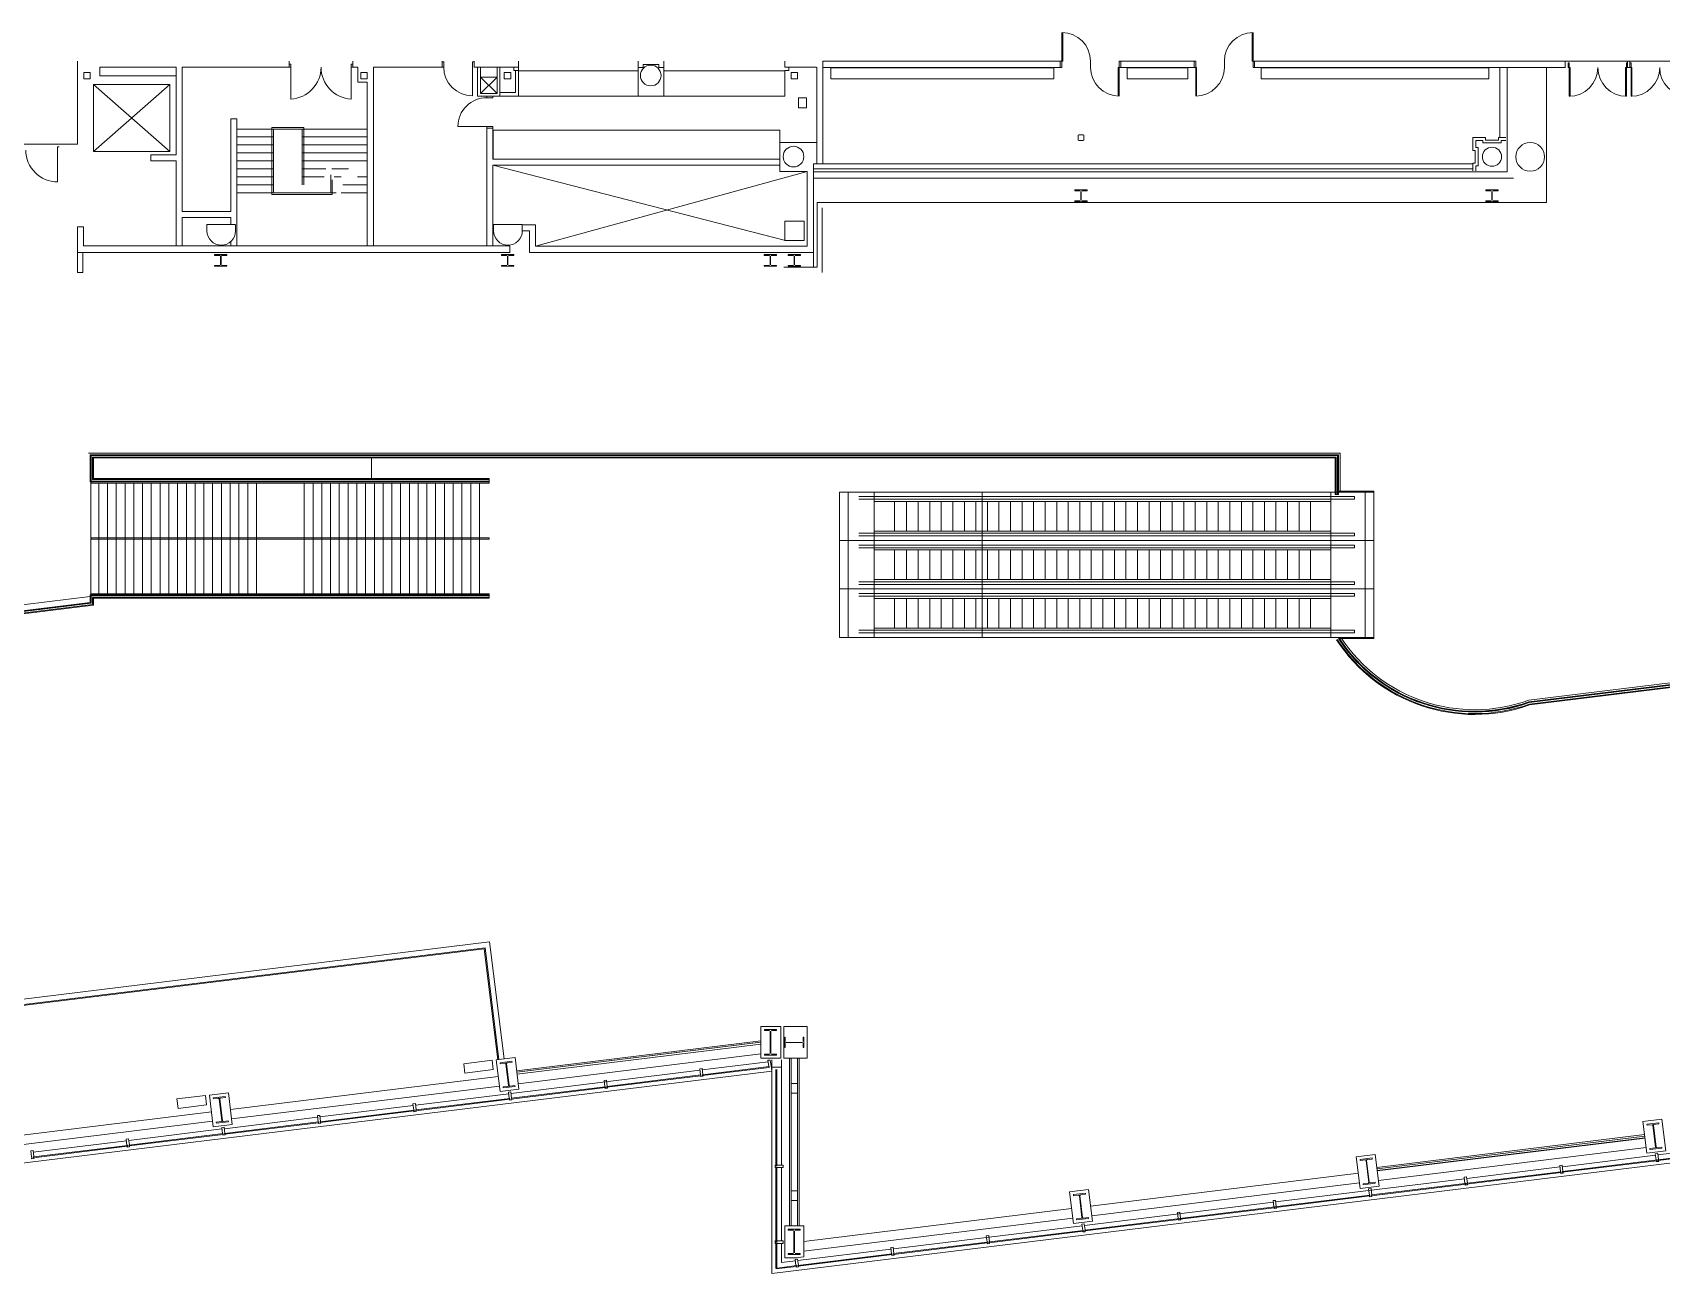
# Model space of a CAD drawing. Header units: inches. Extents: x 938 to 12482, y -17198 to -3672.
# Drawn here: x 4863 to 6909, y -17198 to -15640 of the extents above; entities that cross this region are included whole.
import ezdxf

# ---------------------------------------------------------------- set-up
doc = ezdxf.new("R2010")
doc.units = ezdxf.units.IN
doc.header["$MEASUREMENT"] = 0
doc.layers.add('Building', color=7, linetype='Continuous', true_color=0xffffff)
doc.layers.add('Columns', color=7, linetype='Continuous', true_color=0xffffff)

msp = doc.modelspace()

# ---------------------------------------------------------------- linework, layer by layer
at = {"layer": 'Building', "color": 18, "lineweight": 5, "true_color": 0x000000, "transparency": 33554687}
for points in [[(6156.9, -15676.4), (6156.9, -15640.6), (6155.8, -15640.6), (6155.8, -15676.4), (6156.9, -15676.4)], [(6394.7, -15676.4), (6394.7, -15640.6), (6395.8, -15640.6), (6395.8, -15676.4), (6394.7, -15676.4)], [(4386.8, -15676.3), (4386.8, -15780.7), (4919.8, -15780.7), (4919.8, -15676.3)], [(5043.8, -15694.7), (4947.8, -15694.7), (4947.8, -15683.9), (5043.8, -15683.9), (5043.8, -15793.8), (5011.8, -15793.8), (5011.8, -15801.4), (5043.8, -15801.4), (5043.8, -15908.7)], [(5119.8, -15908.7), (5119.8, -15748.7), (5112.2, -15748.7), (5112.2, -15865.1), (5051.4, -15865.1), (5051.4, -15683.9), (5187.6, -15683.9)], [(5185.6, -15676.3), (5185.6, -15683.9)], [(5185.6, -15679.9), (5187.6, -15679.9), (5187.6, -15723.9)], [(5265.6, -15679.9), (5263.6, -15679.9), (5263.6, -15723.9)], [(5263.6, -15683.9), (5271.7, -15683.9), (5271.7, -15702.5), (5283.7, -15702.5), (5283.7, -15908.7)], [(5265.6, -15683.9), (5265.6, -15676.3)], [(5377.6, -15676.3), (5377.6, -15683.9), (5291.3, -15683.9), (5291.3, -15908.7)], [(5377.6, -15677.3), (5379.6, -15677.3), (5379.6, -15683.8), (5377.6, -15683.8)], [(5415.6, -15719.8), (5415.6, -15677.3), (5417.7, -15677.3)], [(5417.7, -15676.3), (5417.7, -15683.9), (5473.6, -15683.9)], [(5812.8, -15684.1), (5812.8, -15688.1), (5807.8, -15688.1), (5807.8, -15720.3), (5422.2, -15720.3), (5422.2, -15683.9)], [(5425.7, -15683.9), (5425.7, -15716.8)], [(5446.7, -15683.9), (5446.7, -15716.8)], [(5450.2, -15683.9), (5450.2, -15720.3)], [(5473.6, -15688.2), (5467.6, -15688.2), (5467.6, -15683.9)], [(5473.6, -15676.3), (5473.6, -15720.3)], [(5623.8, -15676.3), (5623.8, -15720.3)], [(5623.8, -15684.3), (5630, -15684.3), (5630, -15680.3), (5649.6, -15680.3), (5649.6, -15684.3), (5655.8, -15684.3)], [(5655.8, -15676.3), (5655.8, -15720.3)], [(5806.8, -15934.8), (5848.4, -15934.8), (5848.4, -15853.8), (6764.2, -15853.8), (6764.2, -15684.1)], [(5807.8, -15676.3), (5807.8, -15683.9), (5847.8, -15683.9)], [(5848.2, -15683.9), (5848.2, -15804.5)], [(5855.5, -15684.1), (5855.5, -15676.4), (6155.8, -15676.4), (6155.8, -15684.1), (5855.5, -15684.1)], [(5855.8, -15676.3), (5855.8, -15805.3)], [(5865.8, -15698.6), (6145.8, -15698.6), (6145.8, -15684.6), (5865.8, -15684.6), (5865.8, -15698.6)], [(6153.8, -15676.4), (6153.8, -15684.1)], [(6191.8, -15676.4), (6191.8, -15684.1)], [(6226.6, -15684.1), (6226.6, -15719.9), (6227.8, -15719.9), (6227.8, -15684.1), (6226.6, -15684.1)], [(6321.8, -15684.1), (6227.8, -15684.1), (6227.8, -15676.4), (6321.8, -15676.4), (6321.8, -15684.1), (6324.9, -15684.1), (6324.9, -15719.9), (6323.8, -15719.9), (6323.8, -15684.1)], [(6229.8, -15684.1), (6229.8, -15676.4)], [(6313.8, -15698.6), (6313.8, -15684.6), (6237.8, -15684.6), (6237.8, -15698.6), (6313.8, -15698.6)], [(6321.8, -15676.4), (6323.8, -15676.4), (6323.8, -15684.1)], [(6359.8, -15676.4), (6359.8, -15684.1)], [(7577.6, -15676.4), (6397.8, -15676.4), (6397.8, -15684.1), (6395.8, -15684.1), (6395.8, -15676.4), (6397.8, -15676.4)], [(6704.8, -15684.1), (6397.8, -15684.1)], [(6788.3, -15684.1), (6397.8, -15684.1)], [(6405.8, -15684.6), (6691.8, -15684.6), (6691.8, -15698.6), (6405.8, -15698.6), (6405.8, -15684.6)], [(6705.5, -15684.1), (6705.5, -15772.3)], [(6714.8, -15684.1), (6714.8, -15815.4)], [(6787.8, -15676.4), (6787.8, -15684.1)], [(6793.8, -15684.4), (6793.8, -15720.3), (6792.7, -15720.3), (6792.7, -15678.4), (6791.3, -15678.4), (6791.3, -15684.4), (6793.8, -15684.4)], [(6869, -15678.4), (6870.4, -15678.4), (6870.4, -15720.3), (6871.5, -15720.3), (6871.5, -15684.4), (6863.5, -15684.4), (6863.5, -15720.3), (6864.7, -15720.3), (6864.7, -15678.4), (6866, -15678.4)], [(6866, -15684.4), (6866, -15676.4)], [(6869, -15676.4), (6869, -15684.4)], [(5035.8, -15705.8), (4939.8, -15789.8)], [(5035.8, -15789.8), (4939.8, -15705.8)], [(4939.8, -15705.8), (4939.8, -15789.8), (5035.8, -15789.8), (5035.8, -15705.8), (4939.8, -15705.8)], [(5425.7, -15696.2), (5446.7, -15696.2), (5425.7, -15716.8), (5446.7, -15716.8), (5425.7, -15696.2)], [(5469.7, -15688.4), (5469.7, -15715.7), (5450.5, -15715.7)], [(5455.7, -15690.5), (5455.7, -15698.5), (5463.7, -15698.5), (5463.7, -15690.5), (5455.7, -15690.5)], [(5473.6, -15688.3), (5623.8, -15688.3)], [(5655.8, -15688.3), (5807.8, -15688.3)], [(5823.7, -15690.5), (5823.7, -15698.5), (5815.7, -15698.5), (5815.7, -15690.5), (5823.7, -15690.5)], [(5433.6, -15720.3), (5433.6, -15722.3), (5441.2, -15722.3), (5441.2, -15720.3)], [(5824.9, -15722.5), (5824.9, -15735), (5835.2, -15735), (5835.2, -15722.5), (5824.9, -15722.5)], [(5119.8, -15761.5), (5283.7, -15761.5)], [(5204, -15831.5), (5204, -15759.5), (5163.8, -15759.5), (5163.8, -15843.5), (5239.7, -15843.5), (5239.7, -15825.2)], [(5165.8, -15761.5), (5165.8, -15841.5)], [(5202, -15761.5), (5202, -15831.5)], [(5397.4, -15758.3), (5441.2, -15758.3), (5441.2, -15799.3), (5801.8, -15799.3)], [(5433.6, -15758.3), (5433.6, -15908.3)], [(5441.2, -15760.3), (5433.6, -15760.3)], [(5441.8, -15798.9), (5441.8, -15762.9), (5801.8, -15762.9), (5801.8, -15814.9), (5835.8, -15814.9)], [(4896.8, -15783.9), (4894.8, -15783.9), (4894.8, -15827.9)], [(5165.8, -15771.5), (5119.8, -15771.5)], [(5165.8, -15781.5), (5119.8, -15781.5)], [(5283.7, -15771.5), (5202, -15771.5)], [(5283.7, -15781.5), (5202, -15781.5)], [(5801.8, -15778.3), (5848.2, -15778.3)], [(5165.8, -15791.5), (5119.8, -15791.5)], [(5165.8, -15801.5), (5119.8, -15801.5)], [(5283.7, -15791.5), (5202, -15791.5)], [(5283.7, -15801.5), (5202, -15801.5)], [(5441.2, -15806.9), (5441.2, -15908.7)], [(5801.8, -15806.9), (5441.2, -15806.9), (5808.9, -15901.3)], [(5442.3, -15889.3), (5442.3, -15881.3), (5478.3, -15881.3), (5478.3, -15889.3), (5487.3, -15889.3), (5487.3, -15916.3), (5843.8, -15916.3), (5843.8, -15805.3), (6671.8, -15805.3)], [(5165.8, -15811.5), (5119.8, -15811.5)], [(5165.8, -15821.5), (5119.8, -15821.5)], [(5231.5, -15811.5), (5202, -15811.5)], [(5229.6, -15821.5), (5202, -15821.5)], [(5237.7, -15841.5), (5237.7, -15819)], [(5260.2, -15811.5), (5239, -15811.5)], [(5251, -15821.5), (5242, -15821.5)], [(5271.3, -15821.5), (5283.7, -15821.5)], [(5494.9, -15908.7), (5835.8, -15908.7), (5835.8, -15814.9), (5494.9, -15908.7)], [(5843.8, -15811.3), (6671.6, -15811.3)], [(5843.8, -15815.3), (6714.8, -15815.3)], [(5843.8, -15823.4), (5843.8, -15934.2)], [(6714.8, -15823.3), (5844.1, -15823.3)], [(6722.8, -15823.3), (6714.8, -15823.3)], [(5790.2, -16934), (5791.4, -16944.1), (4351.8, -17120.9), (4351.8, -16638.4), (3271.8, -16638.4), (3271.8, -15842.4), (3285.8, -15842.4)], [(5165.8, -15831.5), (5119.8, -15831.5)], [(5119.8, -15841.5), (5244.5, -15841.5)], [(5251, -15841.5), (5283.7, -15841.5)], [(5252.9, -15831.5), (5283.7, -15831.5)], [(5855, -15860.4), (5855, -15941.4)], [(5462.8, -15908.3), (4927.4, -15908.3), (4927.4, -15884.3), (4919.8, -15884.3), (4919.8, -15916.3), (5463.1, -15916.3)], [(5112.2, -15881.2), (5112.2, -15872.7), (5051.4, -15872.7), (5051.4, -15908.7)], [(5478.3, -15881.7), (5494.9, -15881.7), (5494.9, -15908.7)], [(5112.2, -15908.7), (5112.2, -15902.6)], [(5462.8, -15908.7), (5462.8, -15916.3)], [(4926.4, -15916.4), (4926.4, -15941.4), (4919.8, -15941.4), (4919.8, -15916.4)], [(4933.8, -16168.4), (6505, -16168.4), (6505, -16217.2)], [(5436.5, -16204.6), (4936.8, -16204.6), (4936.8, -16206.1), (5436.5, -16206.1), (5436.5, -16200.4), (4939.8, -16200.4), (4939.8, -16174.4), (6499, -16174.4), (6499, -16220.2), (6503, -16220.2), (6503, -16170.4), (4935.8, -16170.4), (4935.8, -16204.4), (5436.5, -16204.4)], [(4936.5, -16171.2), (4936.5, -16356.5)], [(5436.5, -16203.4), (4936.8, -16203.4), (4936.8, -16171.4), (6502, -16171.4), (6502, -16220.2)], [(5436.5, -16201.4), (4938.8, -16201.4), (4938.8, -16173.4), (6500, -16173.4), (6500, -16220.2)], [(5288.8, -16200.4), (5288.8, -16174.6)], [(5791.8, -16930.1), (5791.8, -17198.1), (7647.8, -16970.2), (7647.8, -16728.3), (8367.8, -16639.9), (8367.8, -16192.4), (9211.8, -16192.4), (9211.8, -16672.4), (9217.1, -16672.4), (9217.1, -16670.4), (9226.6, -16670.4), (9226.6, -16672.4), (9381.8, -16672.4), (9381.8, -16656.4), (9227.8, -16656.4), (9227.8, -16176.4)], [(6502.2, -16171.2), (6502.2, -16216), (6547.6, -16216), (6547.6, -16401), (6503.3, -16401)], [(8315.8, -16168.4), (7126.6, -16168.4), (7110.4, -16433.4), (6742.1, -16478.6)], [(8315.8, -16170.4), (7128.9, -16170.4), (7112, -16435.2), (6742.2, -16480.6)], [(8315.8, -16171.4), (7129.9, -16171.4), (7113, -16436.1), (6742.4, -16481.6)], [(8315.8, -16173.4), (7131.7, -16173.4), (7114.9, -16437.8), (6742.9, -16483.5)], [(4946.5, -16206.1), (4946.5, -16344.8)], [(4957.5, -16206.1), (4957.5, -16344.8)], [(4968.5, -16206.1), (4968.5, -16344.8)], [(4979.5, -16206.1), (4979.5, -16344.8)], [(4990.5, -16206.1), (4990.5, -16344.8)], [(5001.5, -16206.1), (5001.5, -16344.8)], [(5012.5, -16206.1), (5012.5, -16344.8)], [(5023.5, -16206.1), (5023.5, -16344.8)], [(5034.5, -16206.1), (5034.5, -16344.8)], [(5045.5, -16206.1), (5045.5, -16344.8)], [(5056.5, -16206.1), (5056.5, -16344.8)], [(5067.5, -16206.1), (5067.5, -16344.8)], [(5078.5, -16206.1), (5078.5, -16344.8)], [(5089.5, -16206.1), (5089.5, -16344.8)], [(5100.5, -16206.1), (5100.5, -16344.8)], [(5111.5, -16206.1), (5111.5, -16344.8)], [(5122.5, -16206.1), (5122.5, -16344.8)], [(5133.5, -16206.1), (5133.5, -16344.8)], [(5144.5, -16206.1), (5144.5, -16344.8)], [(5204.5, -16206.1), (5204.5, -16344.8)], [(5215.5, -16206.1), (5215.5, -16344.8)], [(5226.5, -16206.1), (5226.5, -16344.8)], [(5237.5, -16206.1), (5237.5, -16344.8)], [(5248.5, -16206.1), (5248.5, -16344.8)], [(5259.5, -16206.1), (5259.5, -16344.8)], [(5270.5, -16206.1), (5270.5, -16344.8)], [(5281.5, -16206.1), (5281.5, -16344.8)], [(5292.5, -16206.1), (5292.5, -16344.8)], [(5303.5, -16206.1), (5303.5, -16344.8)], [(5314.5, -16206.1), (5314.5, -16344.8)], [(5325.5, -16206.1), (5325.5, -16344.8)], [(5336.5, -16206.1), (5336.5, -16344.8)], [(5347.5, -16206.1), (5347.5, -16344.8)], [(5358.5, -16206.1), (5358.5, -16344.8)], [(5369.5, -16206.1), (5369.5, -16344.8)], [(5380.5, -16206.1), (5380.5, -16344.8)], [(5391.5, -16206.1), (5391.5, -16344.8)], [(5402.5, -16206.1), (5402.5, -16344.8)], [(5413.5, -16206.1), (5413.5, -16344.8)], [(5424.5, -16206.1), (5424.5, -16344.8)], [(6062.3, -16217.2), (5876.6, -16217.2), (5876.6, -16399.8), (6050.8, -16399.8)], [(5887.6, -16217.2), (5887.6, -16399.8)], [(5920.1, -16278.1), (5920.1, -16217.2)], [(6055.6, -16217.2), (6055.6, -16399.8)], [(6062.3, -16217.2), (6547.6, -16217.2)], [(6493.6, -16278.1), (6493.6, -16217.2)], [(6536.6, -16217.2), (6536.6, -16399.8)], [(6061.3, -16222.9), (5900.7, -16222.9)], [(5900.7, -16226.2), (6060.7, -16226.2)], [(5919.9, -16229), (6060.2, -16229)], [(5945.6, -16266.3), (5945.6, -16229)], [(5960.8, -16266.3), (5960.8, -16229)], [(5975.3, -16266.3), (5975.3, -16229)], [(5989.8, -16266.3), (5989.8, -16229)], [(6004.3, -16266.3), (6004.3, -16229)], [(6018.8, -16266.3), (6018.8, -16229)], [(6033.3, -16266.3), (6033.3, -16229)], [(6047.8, -16266.3), (6047.8, -16229)], [(6052.9, -16266.3), (6493.6, -16266.3), (6493.6, -16229), (6060.2, -16229)], [(6060.7, -16226.2), (6523.3, -16226.2), (6523.3, -16223), (6061.3, -16222.9)], [(6062.3, -16266.3), (6062.3, -16229)], [(6076.8, -16266.3), (6076.8, -16229)], [(6091.3, -16266.3), (6091.3, -16229)], [(6105.8, -16266.3), (6105.8, -16229)], [(6120.3, -16266.3), (6120.3, -16229)], [(6134.8, -16266.3), (6134.8, -16229)], [(6149.3, -16266.3), (6149.3, -16229)], [(6163.8, -16266.3), (6163.8, -16229)], [(6178.3, -16266.3), (6178.3, -16229)], [(6192.7, -16266.3), (6192.7, -16229)], [(6207.2, -16266.3), (6207.2, -16229)], [(6221.7, -16266.3), (6221.7, -16229)], [(6236.2, -16266.3), (6236.2, -16229)], [(6250.7, -16266.3), (6250.7, -16229)], [(6265.2, -16266.3), (6265.2, -16229)], [(6279.7, -16266.3), (6279.7, -16229)], [(6294.2, -16266.3), (6294.2, -16229)], [(6308.7, -16266.3), (6308.7, -16229)], [(6323.2, -16266.3), (6323.2, -16229)], [(6337.7, -16266.3), (6337.7, -16229)], [(6352.2, -16266.3), (6352.2, -16229)], [(6366.7, -16266.3), (6366.7, -16229)], [(6381.2, -16266.3), (6381.2, -16229)], [(6395.7, -16266.3), (6395.7, -16229)], [(6410.1, -16266.3), (6410.1, -16229)], [(6424.6, -16266.3), (6424.6, -16229)], [(6439.1, -16266.3), (6439.1, -16229)], [(6453.6, -16266.3), (6453.6, -16229)], [(6468.1, -16266.3), (6468.1, -16229)], [(5436.5, -16274.7), (5436.5, -16276.2), (4936.8, -16276.2), (4936.8, -16274.7), (5436.5, -16274.7)], [(6050.8, -16278.1), (5876.6, -16278.1), (6062.3, -16278.1)], [(6052.4, -16269), (5900.7, -16269)], [(5900.7, -16272.3), (6051.8, -16272.3)], [(5919.9, -16266.3), (6052.9, -16266.3)], [(5920.1, -16338.9), (5920.1, -16278.1)], [(6050.8, -16278.1), (6547.6, -16278.1)], [(6051.8, -16272.3), (6523.3, -16272.3), (6523.3, -16269), (6052.4, -16269)], [(6493.6, -16338.9), (6493.6, -16278.1)], [(5436.5, -16346.3), (4936.8, -16346.3), (4936.8, -16344.8), (5436.5, -16344.8), (5436.5, -16350.4), (4939.8, -16350.4), (4939.8, -16359.3), (4361.8, -16430.3), (4361.8, -16298.3)], [(5436.5, -16349.4), (4938.8, -16349.4), (4938.8, -16358.4), (4362.8, -16429.2), (4362.8, -16298.3)], [(5436.5, -16347.4), (4936.8, -16347.4), (4936.8, -16356.7), (4364.8, -16426.9), (4364.8, -16298.3)], [(5436.5, -16346.4), (4935.8, -16346.4), (4935.8, -16355.9), (4365.8, -16425.9), (4365.8, -16298.3)], [(6061.3, -16283.8), (5900.7, -16283.8)], [(5900.7, -16287.1), (6060.7, -16287.1)], [(5919.9, -16289.9), (6060.2, -16289.9)], [(5945.6, -16327.1), (5945.6, -16289.9)], [(5960.8, -16327.1), (5960.8, -16289.9)], [(5975.3, -16327.1), (5975.3, -16289.9)], [(5989.8, -16327.1), (5989.8, -16289.9)], [(6004.3, -16327.1), (6004.3, -16289.9)], [(6018.8, -16327.1), (6018.8, -16289.9)], [(6033.3, -16327.1), (6033.3, -16289.9)], [(6047.8, -16327.1), (6047.8, -16289.9)], [(6052.9, -16327.1), (6493.6, -16327.1), (6493.6, -16289.9), (6060.2, -16289.9)], [(6060.7, -16287.1), (6523.3, -16287.1), (6523.3, -16283.8), (6061.3, -16283.8)], [(6062.3, -16327.1), (6062.3, -16289.9)], [(6076.8, -16327.1), (6076.8, -16289.9)], [(6091.3, -16327.1), (6091.3, -16289.9)], [(6105.8, -16327.1), (6105.8, -16289.9)], [(6120.3, -16327.1), (6120.3, -16289.9)], [(6134.8, -16327.1), (6134.8, -16289.9)], [(6149.3, -16327.1), (6149.3, -16289.9)], [(6163.8, -16327.1), (6163.8, -16289.9)], [(6178.3, -16327.1), (6178.3, -16289.9)], [(6192.7, -16327.1), (6192.7, -16289.9)], [(6207.2, -16327.1), (6207.2, -16289.9)], [(6221.7, -16327.1), (6221.7, -16289.9)], [(6236.2, -16327.1), (6236.2, -16289.9)], [(6250.7, -16327.1), (6250.7, -16289.9)], [(6265.2, -16327.1), (6265.2, -16289.9)], [(6279.7, -16327.1), (6279.7, -16289.9)], [(6294.2, -16327.1), (6294.2, -16289.9)], [(6308.7, -16327.1), (6308.7, -16289.9)], [(6323.2, -16327.1), (6323.2, -16289.9)], [(6337.7, -16327.1), (6337.7, -16289.9)], [(6352.2, -16327.1), (6352.2, -16289.9)], [(6366.7, -16327.1), (6366.7, -16289.9)], [(6381.2, -16327.1), (6381.2, -16289.9)], [(6395.7, -16327.1), (6395.7, -16289.9)], [(6410.1, -16327.1), (6410.1, -16289.9)], [(6424.6, -16327.1), (6424.6, -16289.9)], [(6439.1, -16327.1), (6439.1, -16289.9)], [(6453.6, -16327.1), (6453.6, -16289.9)], [(6468.1, -16327.1), (6468.1, -16289.9)], [(6050.8, -16338.9), (5876.6, -16338.9), (6062.3, -16338.9)], [(6052.4, -16329.9), (5900.7, -16329.9)], [(5900.7, -16333.2), (6051.8, -16333.2)], [(5919.9, -16327.1), (6052.9, -16327.1)], [(5920.1, -16399.8), (5920.1, -16338.9)], [(6050.8, -16338.9), (6547.6, -16338.9)], [(6051.8, -16333.2), (6523.3, -16333.2), (6523.3, -16329.9), (6052.4, -16329.9)], [(6493.6, -16399.8), (6493.6, -16338.9)], [(4935.6, -16348.5), (4364.1, -16418.7)], [(4936.5, -16356.4), (4365, -16426.6)], [(6061.3, -16344.7), (5900.7, -16344.7)], [(5900.7, -16348), (6060.7, -16348)], [(5919.9, -16350.7), (6060.2, -16350.7)], [(5945.6, -16388), (5945.6, -16350.7)], [(5960.8, -16388), (5960.8, -16350.7)], [(5975.3, -16388), (5975.3, -16350.7)], [(5989.8, -16388), (5989.8, -16350.7)], [(6004.3, -16388), (6004.3, -16350.7)], [(6018.8, -16388), (6018.8, -16350.7)], [(6033.3, -16388), (6033.3, -16350.7)], [(6047.8, -16388), (6047.8, -16350.7)], [(6052.9, -16388), (6493.6, -16388), (6493.6, -16350.7), (6060.2, -16350.7)], [(6060.7, -16348), (6523.3, -16348), (6523.3, -16344.7), (6061.3, -16344.7)], [(6062.3, -16388), (6062.3, -16350.7)], [(6076.8, -16388), (6076.8, -16350.7)], [(6091.3, -16388), (6091.3, -16350.7)], [(6105.8, -16388), (6105.8, -16350.7)], [(6120.3, -16388), (6120.3, -16350.7)], [(6134.8, -16388), (6134.8, -16350.7)], [(6149.3, -16388), (6149.3, -16350.7)], [(6163.8, -16388), (6163.8, -16350.7)], [(6178.3, -16388), (6178.3, -16350.7)], [(6192.7, -16388), (6192.7, -16350.7)], [(6207.2, -16388), (6207.2, -16350.7)], [(6221.7, -16388), (6221.7, -16350.7)], [(6236.2, -16388), (6236.2, -16350.7)], [(6250.7, -16388), (6250.7, -16350.7)], [(6265.2, -16388), (6265.2, -16350.7)], [(6279.7, -16388), (6279.7, -16350.7)], [(6294.2, -16388), (6294.2, -16350.7)], [(6308.7, -16388), (6308.7, -16350.7)], [(6323.2, -16388), (6323.2, -16350.7)], [(6337.7, -16388), (6337.7, -16350.7)], [(6352.2, -16388), (6352.2, -16350.7)], [(6366.7, -16388), (6366.7, -16350.7)], [(6381.2, -16388), (6381.2, -16350.7)], [(6395.7, -16388), (6395.7, -16350.7)], [(6410.1, -16388), (6410.1, -16350.7)], [(6424.6, -16388), (6424.6, -16350.7)], [(6439.1, -16388), (6439.1, -16350.7)], [(6453.6, -16388), (6453.6, -16350.7)], [(6468.1, -16388), (6468.1, -16350.7)], [(6052.4, -16390.7), (5900.7, -16390.7)], [(5900.7, -16394), (6051.8, -16394)], [(5919.9, -16388), (6052.9, -16388)], [(6050.8, -16399.8), (6547.6, -16399.8)], [(6051.8, -16394), (6523.3, -16394), (6523.3, -16390.8), (6052.4, -16390.7)], [(7112.8, -16435.8), (6742.4, -16481.3)], [(5455.4, -16928.9), (5437.3, -16781.9), (4408.8, -16908.2), (4408.8, -16584.4), (4261.8, -16584.4), (4261.8, -16626.4)], [(4268.3, -16626.4), (4268.3, -16590.9), (4402.3, -16590.9), (4402.3, -16915.7), (5431.7, -16789.3), (5448.9, -16929.7)], [(5447.4, -16929.9), (5430.3, -16790.8), (4400.8, -16917.2), (4400.8, -16592.4), (4269.8, -16592.4), (4269.8, -16626.4)], [(5777.8, -16906), (5471.3, -16943.6)], [(5777.8, -16908), (5471.5, -16945.6)], [(5471.5, -16945.6), (5777.5, -16908)], [(5777.8, -16910.5), (5471.8, -16948.1)], [(5440.4, -16930.4), (5404.7, -16934.8), (5406.2, -16946.7), (5441.9, -16942.3), (5440.4, -16930.4)], [(5473.3, -16960), (5777.8, -16922.6)], [(5787, -16932.5), (5704.2, -16942.7)], [(5787.8, -16939.7), (5788.3, -16939.7), (5788.2, -16938.2), (5787.7, -16938.2), (5786.7, -16930.6), (5789.7, -16930.2), (5790.6, -16937.9)], [(5803.8, -16930.1), (5803.8, -17062.2)], [(5813.8, -16928), (5813.8, -17138.4)], [(5815.8, -16928), (5815.8, -17138.4)], [(5823.8, -16928), (5823.8, -17138.4)], [(5825.8, -16928), (5825.8, -17138.4)], [(5111.8, -16992.3), (5448, -16951)], [(5701.2, -16943.1), (5464.2, -16972.2)], [(5702.5, -16949), (5584.4, -16963.5)], [(5702.6, -16950), (5584.6, -16964.4)], [(5704, -16940.7), (5704.9, -16948.4), (5704.4, -16948.5), (5704.6, -16949.9), (5705.1, -16949.9), (5705.2, -16950.6), (5702.2, -16951), (5702.1, -16950.3), (5702.6, -16950.2), (5702.4, -16948.7), (5701.9, -16948.8), (5701, -16941.1), (5704, -16940.7)], [(5788.2, -16938.4), (5704.4, -16948.7)], [(5788.3, -16939.4), (5704.6, -16949.7)], [(5791.8, -16939.1), (5803.8, -16939.1)], [(5796.8, -17062.7), (5796.8, -16942.1)], [(5797.8, -17062.7), (5797.8, -16942.1)], [(5080.4, -16974.6), (5044.7, -16979), (5046.2, -16990.9), (5081.9, -16986.5), (5080.4, -16974.6)], [(5113.3, -17004.2), (5449.5, -16962.9)], [(5461.2, -16972.5), (5344.2, -16986.9)], [(5464, -16970.2), (5464.9, -16977.9), (5464.4, -16977.9), (5464.6, -16979.4), (5465.1, -16979.4), (5465.2, -16980.1), (5462.2, -16980.5), (5462.1, -16979.7), (5462.6, -16979.7), (5462.4, -16978.2), (5461.9, -16978.2), (5461, -16970.6), (5464, -16970.2)], [(5582.5, -16963.7), (5464.4, -16978.2)], [(5582.6, -16964.7), (5464.6, -16979.2)], [(5585.1, -16964.6), (5585.2, -16965.4), (5582.2, -16965.7), (5582.1, -16965), (5582.6, -16964.9), (5582.4, -16963.4), (5581.9, -16963.5), (5581, -16955.8), (5584, -16955.5), (5584.9, -16963.1), (5584.4, -16963.2), (5584.6, -16964.7)], [(5815.8, -16959.8), (5823.8, -16959.8)], [(5823.8, -16971.8), (5815.8, -16971.8)], [(4751.8, -17036.5), (5088, -16995.2)], [(5341.2, -16987.3), (5224.2, -17001.6)], [(5342.5, -16993.2), (5224.4, -17007.7)], [(5342.6, -16994.2), (5224.6, -17008.7)], [(5344, -16984.9), (5344.9, -16992.6), (5344.4, -16992.7), (5344.6, -16994.2), (5345.1, -16994.1), (5345.2, -16994.8), (5342.2, -16995.2), (5342.1, -16994.5), (5342.6, -16994.4), (5342.4, -16992.9), (5341.9, -16993), (5341, -16985.3), (5344, -16984.9)], [(5462.5, -16978.4), (5344.4, -16992.9)], [(5462.6, -16979.4), (5344.6, -16993.9)], [(4753.3, -17048.4), (5089.5, -17007.1)], [(5105.1, -17023.6), (5105.2, -17024.3), (5102.2, -17024.7), (5102.1, -17023.9), (5102.6, -17023.9), (5102.4, -17022.4), (5101.9, -17022.4), (5101, -17014.8), (5104, -17014.4), (5104.9, -17022.1), (5104.4, -17022.1), (5104.6, -17023.6)], [(5221.2, -17002), (5104.2, -17016.4)], [(5222.5, -17007.9), (5104.4, -17022.4)], [(5222.6, -17008.9), (5104.6, -17023.4)], [(5224, -16999.7), (5224.9, -17007.3), (5224.4, -17007.4), (5224.6, -17008.9), (5225.1, -17008.8), (5225.2, -17009.6), (5222.2, -17009.9), (5222.1, -17009.2), (5222.6, -17009.1), (5222.4, -17007.6), (5221.9, -17007.7), (5221, -17000), (5224, -16999.7)], [(4981.2, -17031.5), (4864.2, -17045.8)], [(4984, -17029.1), (4984.9, -17036.8), (4984.4, -17036.9), (4984.6, -17038.4), (4985.1, -17038.3), (4985.2, -17039.1), (4982.2, -17039.4), (4982.1, -17038.7), (4982.6, -17038.6), (4982.4, -17037.1), (4981.9, -17037.2), (4981, -17029.5), (4984, -17029.1)], [(5101.2, -17016.7), (4984.2, -17031.1)], [(5102.5, -17022.6), (4984.4, -17037.1)], [(5102.6, -17023.6), (4984.6, -17038.1)], [(6887.4, -17023.8), (6551.2, -17065.1)], [(6887.7, -17025.8), (6551.5, -17067)], [(6887.9, -17027.7), (6551.7, -17069)], [(6888, -17028.2), (6551.8, -17069.5)], [(7142.4, -17026.2), (6784.4, -17070.2)], [(7021.2, -17035.1), (6904.2, -17049.4)], [(4864, -17043.9), (4864.9, -17051.5), (4864.4, -17051.6), (4864.6, -17053.1), (4865.1, -17053), (4865.2, -17053.8), (4862.2, -17054.2), (4862.1, -17053.4), (4862.6, -17053.3), (4862.4, -17051.8), (4861.9, -17051.9), (4861, -17044.2), (4864, -17043.9)], [(4982.5, -17037.4), (4864.4, -17051.9)], [(4982.6, -17038.4), (4864.6, -17052.9)], [(6889.4, -17040.2), (6553.2, -17081.4)], [(6901.2, -17049.8), (6784.2, -17064.2)], [(6905, -17056.6), (6905.1, -17057.4), (6902.2, -17057.7), (6902.1, -17057), (6902.6, -17056.9), (6902.4, -17055.4), (6901.9, -17055.5), (6900.9, -17047.8), (6903.9, -17047.4), (6904.9, -17055.1), (6904.4, -17055.2), (6904.5, -17056.7)], [(7022.5, -17041.9), (6904.5, -17056.4)], [(5805.8, -17065.2), (5798.1, -17065.2), (5798.1, -17064.7), (5796.6, -17064.7), (5796.6, -17065.2), (5795.8, -17065.2), (5795.8, -17062.2), (5796.6, -17062.2), (5796.6, -17062.7), (5798.1, -17062.7), (5798.1, -17062.2), (5805.8, -17062.2), (5805.8, -17065.2)], [(5796.8, -17157.9), (5796.8, -17064.7)], [(5797.8, -17157.9), (5797.8, -17064.7)], [(5803.8, -17157.4), (5803.8, -17065.2)], [(6528, -17072.4), (6191.8, -17113.7)], [(6782.4, -17070.4), (6544.4, -17099.6)], [(6782.5, -17071.4), (6544.5, -17100.6)], [(6663.9, -17076.9), (6664.9, -17084.6), (6664.4, -17084.6), (6664.5, -17086.1), (6665, -17086.1), (6665.1, -17086.8), (6662.2, -17087.2), (6662.1, -17086.4), (6662.6, -17086.4), (6662.4, -17084.9), (6661.9, -17084.9), (6660.9, -17077.3), (6663.9, -17076.9)], [(6781.2, -17064.5), (6664.2, -17078.9)], [(6783.9, -17062.2), (6784.9, -17069.8), (6784.4, -17069.9), (6784.5, -17071.4), (6785, -17071.3), (6785.1, -17072.1), (6782.2, -17072.5), (6782.1, -17071.7), (6782.6, -17071.6), (6782.4, -17070.2), (6781.9, -17070.2), (6780.9, -17062.5), (6783.9, -17062.2)], [(6902.5, -17056.7), (6784.5, -17071.2)], [(5815.8, -17094.6), (5823.8, -17094.6)], [(6529.4, -17084.4), (6193.2, -17125.6)], [(6661.2, -17079.3), (6424.2, -17108.4)], [(6543.9, -17091.6), (6544.9, -17099.3), (6544.4, -17099.4), (6544.5, -17100.9), (6545, -17100.8), (6545.1, -17101.6), (6542.2, -17101.9), (6542.1, -17101.2), (6542.6, -17101.1), (6542.4, -17099.6), (6541.9, -17099.7), (6540.9, -17092), (6543.9, -17091.6)], [(5823.8, -17106.6), (5815.8, -17106.6)], [(6168, -17116.7), (5831.8, -17157.9)], [(6421.2, -17108.7), (6184.2, -17137.8)], [(6542.4, -17099.9), (6184.4, -17143.8)], [(6422.5, -17115.6), (6304.5, -17130.1)], [(6425, -17115.5), (6425.1, -17116.3), (6422.2, -17116.7), (6422.1, -17115.9), (6422.6, -17115.8), (6422.4, -17114.4), (6421.9, -17114.4), (6420.9, -17106.7), (6423.9, -17106.4), (6424.9, -17114.1), (6424.4, -17114.1), (6424.5, -17115.6)], [(6542.5, -17100.9), (6424.5, -17115.4)], [(6169.4, -17128.6), (5831.8, -17170)], [(6181.2, -17138.2), (5944.2, -17167.3)], [(6183.9, -17135.8), (6184.9, -17143.5), (6184.4, -17143.6), (6184.5, -17145.1), (6185, -17145), (6185.1, -17145.8), (6182.2, -17146.1), (6182.1, -17145.4), (6182.6, -17145.3), (6182.4, -17143.8), (6181.9, -17143.9), (6180.9, -17136.2), (6183.9, -17135.8)], [(6302.5, -17130.3), (6184.5, -17144.8)], [(6303.9, -17121.1), (6304.9, -17128.8), (6304.4, -17128.8), (6304.5, -17130.3), (6305, -17130.3), (6305.1, -17131), (6302.2, -17131.4), (6302.1, -17130.6), (6302.6, -17130.6), (6302.4, -17129.1), (6301.9, -17129.2), (6300.9, -17121.5), (6303.9, -17121.1)], [(5805.8, -17160.4), (5798.1, -17160.4), (5798.1, -17159.9), (5796.6, -17159.9), (5796.6, -17160.4), (5795.8, -17160.4), (5795.8, -17157.4), (5796.6, -17157.4), (5796.6, -17157.9), (5798.1, -17157.9), (5798.1, -17157.4), (5805.8, -17157.4), (5805.8, -17160.4)], [(6182.4, -17144.1), (5944.4, -17173.3)], [(6063.9, -17150.6), (6064.9, -17158.3), (6064.4, -17158.3), (6064.5, -17159.8), (6065, -17159.7), (6065.1, -17160.5), (6062.2, -17160.9), (6062.1, -17160.1), (6062.6, -17160), (6062.4, -17158.6), (6061.9, -17158.6), (6060.9, -17150.9), (6063.9, -17150.6)], [(6182.5, -17145.1), (6064.5, -17159.6)], [(5797.8, -17159.9), (5797.8, -17190.9), (5796.8, -17192.1), (5796.8, -17159.9)], [(5821.2, -17182.4), (5803.8, -17184.5), (5803.8, -17160.4)], [(5941.2, -17167.7), (5824.2, -17182)], [(5942.4, -17173.6), (5824.4, -17188)], [(5942.5, -17174.5), (5824.5, -17189)], [(5945, -17174.5), (5945.1, -17175.2), (5942.2, -17175.6), (5942.1, -17174.8), (5942.6, -17174.8), (5942.4, -17173.3), (5941.9, -17173.4), (5940.9, -17165.7), (5943.9, -17165.3), (5944.9, -17173), (5944.4, -17173), (5944.5, -17174.5)], [(6062.5, -17159.8), (5944.5, -17174.3)], [(5822.5, -17189.3), (5797.2, -17192.4)], [(5822.4, -17188.3), (5798.2, -17191.3)], [(5823.9, -17180), (5824.9, -17187.7), (5824.4, -17187.8), (5824.6, -17189.3), (5825, -17189.2), (5825.1, -17190), (5822.2, -17190.3), (5822.1, -17189.6), (5822.6, -17189.5), (5822.4, -17188), (5821.9, -17188.1), (5820.9, -17180.4), (5823.9, -17180)]]:
    msp.add_lwpolyline(points, dxfattribs=at).dxf.unprotected_set("ltscale", 0)
for centre, radius, start, end in [((6155.8, -15676.4), 36, 0, 90), ((6395.8, -15676.4), 36, 90, 180), ((5185.6, -15683.9), 40, -87.1376, 0), ((5265.6, -15683.9), 40, 180, -92.8624), ((5415.6, -15683.8), 36, -180, -90), ((6227.8, -15684.1), 36, -180, -90), ((6323.8, -15684.1), 36, -90, 0), ((6792.7, -15684.4), 36, -90, 0), ((6864.7, -15684.4), 36, -180, -90), ((6870.4, -15684.4), 36, -90, 0), ((6942.4, -15684.4), 36, -180, -90), ((5433.4, -15758.3), 36, 89.6021, -180), ((4894.8, -15787.9), 40, 180, -90), ((6673.8, -16289.4), 204, -146.799, -70.3443), ((6673.8, -16289.4), 203.8, -146.7907, -70.3365), ((6673.8, -16289.4), 203, -146.7922, -70.3131), ((6674.1, -16289.4), 201, -146.6869, -70.2351), ((6673.8, -16289.4), 207, -146.8192, -70.4367), ((6673.8, -16289.4), 206, -146.8125, -70.4062)]:
    msp.add_arc(centre, radius, start, end, dxfattribs=at).dxf.unprotected_set("ltscale", 0)
at = {"layer": 'Columns', "color": 6, "lineweight": 5, "transparency": 33554687}
for points in [[(4935.8, -15690.7), (4935.8, -15698.7), (4927.8, -15698.7), (4927.8, -15690.7), (4935.8, -15690.7)], [(5275.7, -15690.5), (5275.7, -15698.5), (5283.7, -15698.5), (5283.7, -15690.5), (5275.7, -15690.5)], [(6176.2, -15769.1), (6176.2, -15775.6)], [(6183, -15768.7), (6176.5, -15768.7)], [(6183, -15775.9), (6176.5, -15775.9)], [(6183.4, -15775.6), (6183.4, -15769.1)], [(6671.8, -15813.8), (6671.8, -15804.3), (6674.8, -15804.3), (6674.8, -15788.3), (6671.8, -15788.3), (6671.8, -15772.3), (6687.8, -15772.3), (6687.8, -15775.3), (6703.8, -15775.3), (6703.8, -15772.3), (6713.4, -15772.3)], [(6675.4, -15813.8), (6675.4, -15807.9), (6678.4, -15807.9), (6678.4, -15784.7), (6675.4, -15784.7), (6675.4, -15775.9), (6684.2, -15775.9), (6684.2, -15778.9), (6707.4, -15778.9), (6707.4, -15775.9), (6713.4, -15775.9)], [(6180.8, -15839.1), (6187.5, -15839.1), (6187.5, -15838), (6172, -15838), (6172, -15839.1), (6178.8, -15839.1)], [(6179.5, -15851), (6179.5, -15839.8)], [(6180.1, -15851), (6180.1, -15839.8)], [(6696.8, -15839.1), (6703.5, -15839.1), (6703.5, -15838), (6688, -15838), (6688, -15839.1), (6694.8, -15839.1)], [(6695.5, -15851), (6695.5, -15839.8)], [(6696.1, -15851), (6696.1, -15839.8)], [(6180.8, -15851.7), (6187.5, -15851.7), (6187.5, -15852.8), (6172, -15852.8), (6172, -15851.7), (6178.8, -15851.7)], [(6696.8, -15851.7), (6703.5, -15851.7), (6703.5, -15852.8), (6688, -15852.8), (6688, -15851.7), (6694.8, -15851.7)], [(5118.3, -15881.3), (5082.3, -15881.3), (5082.3, -15889.3)], [(5118.3, -15881.7), (5118.3, -15889.3)], [(5832.1, -15877.3), (5832.1, -15901.3), (5808.1, -15901.3), (5808.1, -15877.3), (5832.1, -15877.3)], [(5100.8, -15920.1), (5107.5, -15920.1), (5107.5, -15919), (5092, -15919), (5092, -15920.1), (5098.8, -15920.1)], [(5099.5, -15932), (5099.5, -15920.8)], [(5100.1, -15932), (5100.1, -15920.8)], [(5460.8, -15920.1), (5467.5, -15920.1), (5467.5, -15919), (5452, -15919), (5452, -15920.1), (5458.8, -15920.1)], [(5459.5, -15932), (5459.5, -15920.8)], [(5460.1, -15932), (5460.1, -15920.8)], [(5790.8, -15920.1), (5797.5, -15920.1), (5797.5, -15919), (5782, -15919), (5782, -15920.1), (5788.8, -15920.1)], [(5789.5, -15932), (5789.5, -15920.8)], [(5790.1, -15932), (5790.1, -15920.8)], [(5820.8, -15920.1), (5827.5, -15920.1), (5827.5, -15919), (5812, -15919), (5812, -15920.1), (5818.8, -15920.1)], [(5819.5, -15932), (5819.5, -15920.8)], [(5820.1, -15932), (5820.1, -15920.8)], [(5100.8, -15932.7), (5107.5, -15932.7), (5107.5, -15933.8), (5092, -15933.8), (5092, -15932.7), (5098.8, -15932.7)], [(5460.8, -15932.7), (5467.5, -15932.7), (5467.5, -15933.8), (5452, -15933.8), (5452, -15932.7), (5458.8, -15932.7)], [(5790.8, -15932.7), (5797.5, -15932.7), (5797.5, -15933.8), (5782, -15933.8), (5782, -15932.7), (5788.8, -15932.7)], [(5820.8, -15932.7), (5827.5, -15932.7), (5827.5, -15933.8), (5812, -15933.8), (5812, -15932.7), (5818.8, -15932.7)], [(6743.1, -16484.5), (7115.8, -16438.7), (7132.7, -16174.4), (8351.8, -16174.4), (8351.8, -16144.4), (8315.8, -16144.4), (8315.8, -16174.4)], [(5777.8, -16928), (5802.8, -16928), (5802.8, -16888), (5777.8, -16888), (5777.8, -16928)], [(5788.6, -16893.3), (5782.2, -16893.3), (5782.2, -16892), (5797.3, -16892), (5797.3, -16893.3), (5791, -16893.3)], [(5806.8, -16928), (5835.8, -16928), (5835.8, -16888), (5806.8, -16888), (5806.8, -16928)], [(5789.4, -16921.9), (5789.4, -16894.1)], [(5790.2, -16921.9), (5790.2, -16894.1)], [(5808.5, -16909), (5808.5, -16914.4), (5807.8, -16914.4), (5807.8, -16901.6), (5808.5, -16901.6), (5808.5, -16907)], [(5809.3, -16908.3), (5830.3, -16908.3)], [(5831.1, -16909), (5831.1, -16914.4), (5831.8, -16914.4), (5831.8, -16901.6), (5831.1, -16901.6), (5831.1, -16907)], [(5450.3, -16969.8), (5474.1, -16966.9), (5469.3, -16927.2), (5445.4, -16930.1), (5450.3, -16969.8)], [(5456.8, -16934.1), (5450.5, -16934.9), (5450.3, -16933.6), (5465.3, -16931.7), (5465.5, -16933), (5459.2, -16933.8)], [(5791, -16922.7), (5797.3, -16922.7), (5797.3, -16924), (5782.2, -16924), (5782.2, -16922.7), (5788.6, -16922.7)], [(5461.1, -16962.4), (5457.7, -16934.8)], [(5461.9, -16962.3), (5458.5, -16934.7)], [(5090.3, -17014.1), (5114.1, -17011.1), (5109.3, -16971.4), (5085.4, -16974.3), (5090.3, -17014.1)], [(5462.8, -16963), (5469.1, -16962.2), (5469.2, -16963.5), (5454.2, -16965.3), (5454.1, -16964), (5460.4, -16963.3)], [(5096.8, -16978.3), (5090.5, -16979.1), (5090.3, -16977.8), (5105.3, -16975.9), (5105.5, -16977.2), (5099.2, -16978)], [(5101.1, -17006.6), (5097.7, -16979)], [(5101.9, -17006.5), (5098.5, -16978.9)], [(5102.8, -17007.2), (5109.1, -17006.4), (5109.2, -17007.7), (5094.2, -17009.5), (5094.1, -17008.2), (5100.4, -17007.5)], [(6890.3, -17047.1), (6914.1, -17044.2), (6909.2, -17004.5), (6885.4, -17007.4), (6890.3, -17047.1)], [(6896.8, -17011.4), (6890.5, -17012.1), (6890.3, -17010.8), (6905.3, -17009), (6905.4, -17010.3), (6899.1, -17011.1)], [(6901, -17039.6), (6897.7, -17012.1)], [(6901.8, -17039.5), (6898.4, -17012)], [(6530.3, -17091.3), (6554.1, -17088.4), (6549.2, -17048.7), (6525.4, -17051.6), (6530.3, -17091.3)], [(6536.8, -17055.6), (6530.5, -17056.3), (6530.3, -17055), (6545.3, -17053.2), (6545.4, -17054.5), (6539.1, -17055.3)], [(6541, -17083.8), (6537.7, -17056.3)], [(6541.8, -17083.7), (6538.4, -17056.2)], [(6902.7, -17040.2), (6909, -17039.4), (6909.2, -17040.7), (6894.2, -17042.6), (6894, -17041.3), (6900.3, -17040.5)], [(6170.3, -17135.5), (6194.1, -17132.6), (6189.2, -17092.9), (6165.4, -17095.8), (6170.3, -17135.5)], [(6176.7, -17099.8), (6170.4, -17100.5), (6170.3, -17099.2), (6185.3, -17097.4), (6185.4, -17098.7), (6179.1, -17099.5)], [(6542.7, -17084.4), (6549, -17083.6), (6549.2, -17084.9), (6534.2, -17086.8), (6534, -17085.5), (6540.3, -17084.7)], [(6181, -17128), (6177.7, -17100.5)], [(6181.8, -17127.9), (6178.4, -17100.4)], [(5807.8, -17178.4), (5821, -17178.4), (5831.8, -17177.2), (5831.8, -17138.4), (5807.8, -17138.4), (5807.8, -17178.4)], [(6182.7, -17128.6), (6189, -17127.8), (6189.2, -17129.2), (6174.2, -17131), (6174, -17129.7), (6180.3, -17128.9)], [(5818.6, -17143.7), (5812.2, -17143.7), (5812.2, -17142.4), (5827.3, -17142.4), (5827.3, -17143.7), (5821, -17143.7)], [(5819.4, -17172.3), (5819.4, -17144.5)], [(5820.2, -17172.3), (5820.2, -17144.5)], [(5821, -17173.1), (5827.3, -17173.1), (5827.3, -17174.4), (5812.2, -17174.4), (5812.2, -17173.1), (5818.6, -17173.1)]]:
    msp.add_lwpolyline(points, dxfattribs=at).dxf.unprotected_set("ltscale", 0)
for centre, radius in [((5639.5, -15694.3), 13), ((5818.8, -15796.1), 13), ((6743.8, -15796.4), 18)]:
    msp.add_circle(centre, radius, dxfattribs=at).dxf.unprotected_set("ltscale", 0)
for centre, radius, start, end in [((5100.3, -15889.3), 18, 180, 0), ((5460.3, -15889.3), 18, 180, 0), ((5459.3, -16934.6), 0.812, 97, -173), ((5456.9, -16934.9), 0.812, 7, 97), ((5460.3, -16962.5), 0.812, -83, 7), ((5462.7, -16962.2), 0.812, -173, -83), ((5096.9, -16979.1), 0.812, 7, 97), ((5099.3, -16978.8), 0.812, 97, -173), ((5100.3, -17006.7), 0.812, -83, 7), ((5102.7, -17006.4), 0.812, -173, -83), ((6896.9, -17012.2), 0.812, 7, 97), ((6899.2, -17011.9), 0.812, 97, -173), ((6536.9, -17056.4), 0.812, 7, 97), ((6539.2, -17056.1), 0.812, 97, -173), ((6900.2, -17039.7), 0.812, -83, 7), ((6902.6, -17039.4), 0.812, -173, -83), ((6540.2, -17083.9), 0.812, -83, 7), ((6542.6, -17083.6), 0.812, -173, -83), ((6176.8, -17100.6), 0.812, 7, 97), ((6179.2, -17100.3), 0.812, 97, -173), ((6180.2, -17128.1), 0.812, -83, 7), ((6182.6, -17127.8), 0.812, -173, -83)]:
    msp.add_arc(centre, radius, start, end, dxfattribs=at).dxf.unprotected_set("ltscale", 0)
msp.add_ellipse((6695.8, -15796.3), major_axis=(8.49, 8.49), ratio=1, dxfattribs=at).dxf.unprotected_set("ltscale", 0)

doc.saveas('drawing.dxf')
